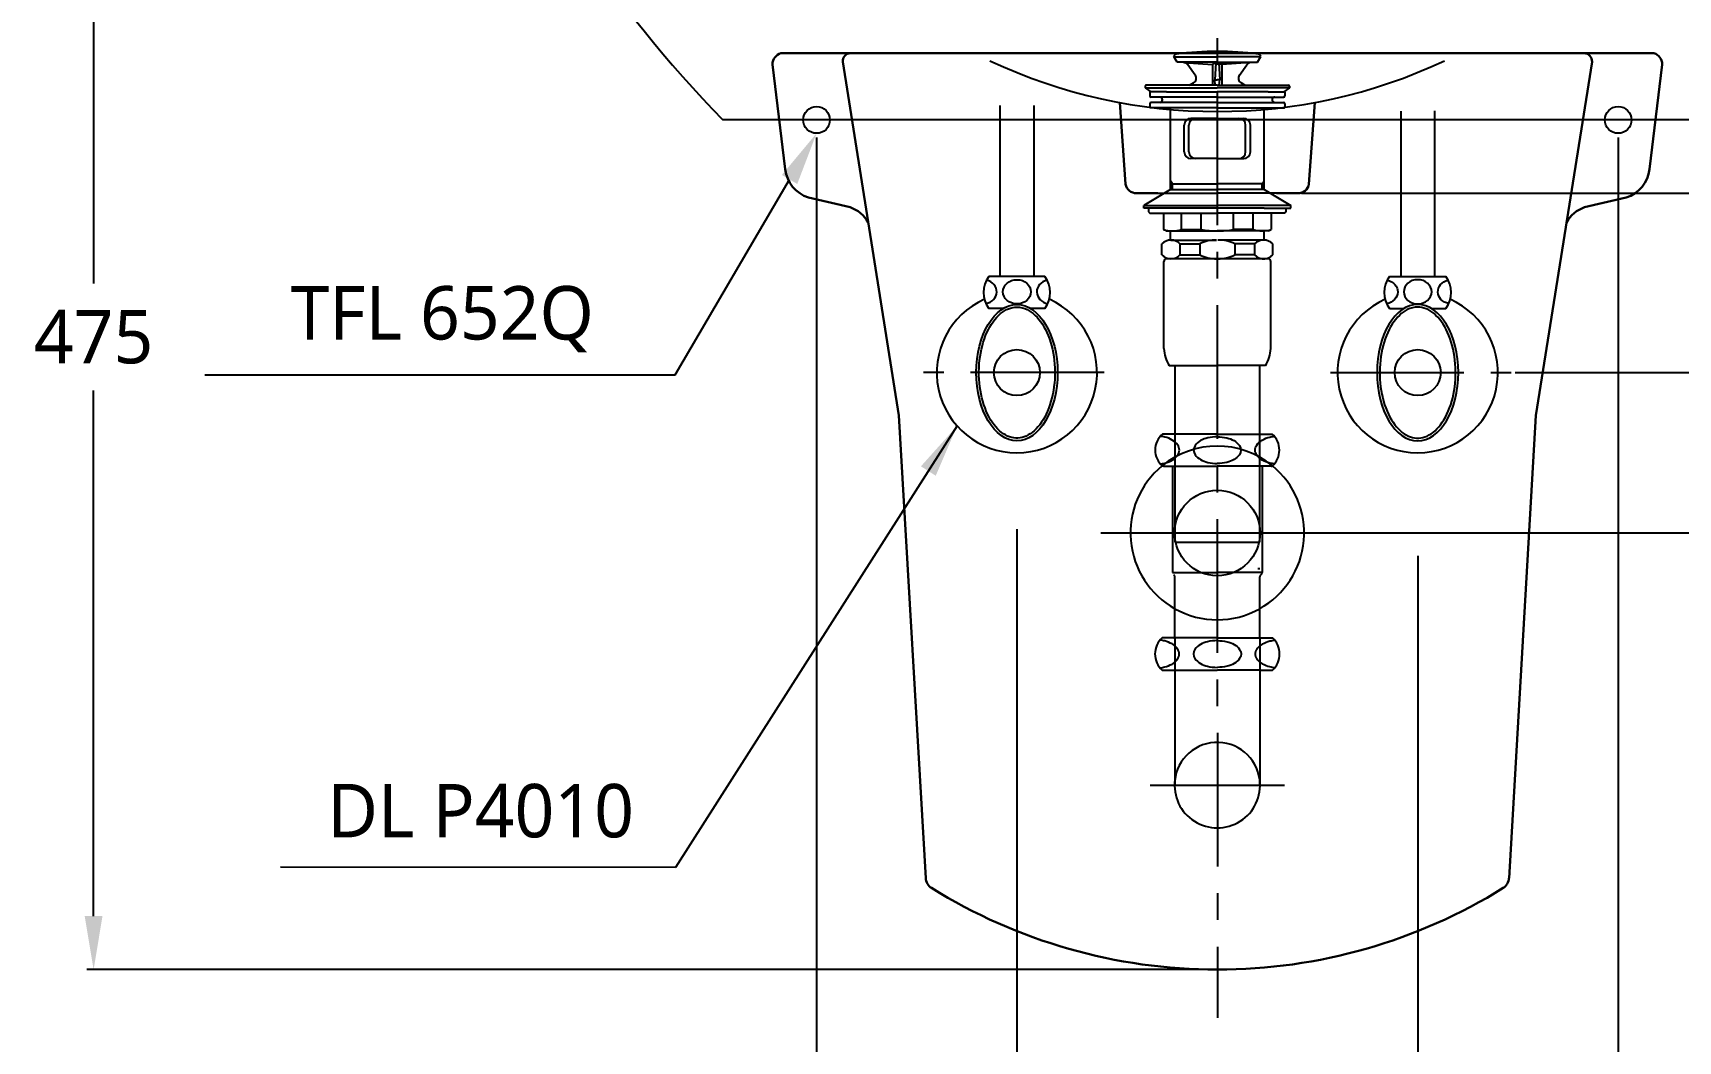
# Model space of a CAD drawing. Extents: x 3289 to 6389, y -51 to 2049.
# Drawn here: x 4046 to 4662, y 318 to 696 of the extents above; entities that cross this region are included whole.
import ezdxf

# ---------------------------------------------------------------- set-up
doc = ezdxf.new("R2010")
doc.units = 0
doc.header["$LTSCALE"] = 20
doc.header["$MEASUREMENT"] = 0
doc.linetypes.add('CENTER', pattern=[2, 1.25, -0.25, 0.25, -0.25])
doc.layers.get('0').update_dxf_attribs({"linetype": 'CONTINUOUS'})
doc.layers.get('DEFPOINTS').update_dxf_attribs({"linetype": 'CONTINUOUS'})
for name, color, linetype in [('1', 7, 'CONTINUOUS'), ('3', 3, 'CONTINUOUS'), ('4', 4, 'CONTINUOUS'), ('6', 6, 'CONTINUOUS'), ('7', 7, 'CONTINUOUS'), ('CENTER', 2, 'CENTER')]:
    doc.layers.add(name, color=color, linetype=linetype)
doc.layers.add('c', color=4, linetype='CONTINUOUS', lineweight=30)
doc.styles.get("Standard").update_dxf_attribs({"font": 'NanumGothic.ttf'})
doc.dimstyles.get("Standard").update_dxf_attribs({"dimtxt": 20, "dimasz": 20, "dimexe": 2.5, "dimexo": 1.5, "dimgap": 10, "dimtad": 1, "dimdec": 0, "dimzin": 0, "dimdsep": 46, "dimtxsty": 'Standard', "dimcen": 0, "dimclrd": 3, "dimclre": 3, "dimclrt": 2, "dimadec": 0, "dimazin": 0, "dimtfac": 1, "dimtdec": 0, "dimtmove": 0, "dimatfit": 3, "dimfxl": 1, "dimtolj": 1, "dimtzin": 0, "dimarcsym": 0})

# ---------------------------------------------------------------- blocks, each defined once
blk = doc.blocks.new('*D15')
at = {"color": 3, "lineweight": -2, "transparency": 16777216}
for p, q in [((4857.18, 818.63), (4898.65, 818.63)), ((4896.15, 798.63), (4896.15, 683.63)), ((4896.15, 528.63), (4896.15, 643.63)), ((4445.61, 508.63), (4898.65, 508.63))]:
    blk.add_line(p, q, dxfattribs=at)
at = {"color": 3, "transparency": 16777216}
for points in [[(4892.82, 798.63), (4899.49, 798.63), (4896.15, 818.63)], [(4892.82, 528.63), (4899.49, 528.63), (4896.15, 508.63)]]:
    blk.add_solid(points, dxfattribs=at)
at = {"layer": 'DEFPOINTS', "color": 0, "transparency": 16777216}
for p in [(4855.68, 818.63), (4896.15, 818.63), (4444.11, 508.63)]:
    blk.add_point(p, dxfattribs=at)
at = {"color": 2, "transparency": 16777216, "insert": (4896.15, 663.63), "char_height": 20, "attachment_point": 5}
blk.add_mtext('\\A1;310', dxfattribs=at)
blk = doc.blocks.new('*D16')
at = {"color": 3, "lineweight": -2, "transparency": 16777216}
for p, q in [((4785.59, 818.63), (4838.18, 818.63)), ((4835.68, 798.63), (4835.68, 713.63)), ((4835.68, 588.63), (4835.68, 673.63)), ((4609.02, 568.63), (4838.18, 568.63))]:
    blk.add_line(p, q, dxfattribs=at)
at = {"color": 3, "transparency": 16777216}
for points in [[(4832.35, 798.63), (4839.02, 798.63), (4835.68, 818.63)], [(4832.35, 588.63), (4839.02, 588.63), (4835.68, 568.63)]]:
    blk.add_solid(points, dxfattribs=at)
at = {"layer": 'DEFPOINTS', "color": 0, "transparency": 16777216}
for p in [(4784.09, 818.63), (4607.52, 568.63), (4835.68, 568.63)]:
    blk.add_point(p, dxfattribs=at)
at = {"color": 2, "transparency": 16777216, "insert": (4835.68, 693.63), "char_height": 20, "attachment_point": 5}
blk.add_mtext('\\A1;250', dxfattribs=at)
blk = doc.blocks.new('*D17')
at = {"layer": '1', "color": 3, "lineweight": -2, "transparency": 16777216}
for p, q in [((4414.17, 510.03), (4414.17, 205.6)), ((4564.17, 500.03), (4564.17, 205.6)), ((4434.17, 225.6), (4544.17, 225.6))]:
    blk.add_line(p, q, dxfattribs=at)
at = {"layer": '1', "color": 3, "transparency": 16777216}
for points in [[(4434.17, 228.93), (4434.17, 222.26), (4414.17, 225.6)], [(4544.17, 228.93), (4544.17, 222.26), (4564.17, 225.6)]]:
    blk.add_solid(points, dxfattribs=at)
at = {"layer": 'DEFPOINTS', "color": 0, "transparency": 16777216}
for p in [(4414.17, 510.03), (4564.17, 500.03), (4564.17, 225.6)]:
    blk.add_point(p, dxfattribs=at)
at = {"layer": '1', "color": 2, "transparency": 16777216, "insert": (4489.17, 245.6), "char_height": 20, "attachment_point": 5}
blk.add_mtext('\\A1;150', dxfattribs=at)
blk = doc.blocks.new('*D19')
at = {"color": 3, "lineweight": -2, "transparency": 16777216}
for p, q in [((4339.19, 656.67), (4339.19, 166.7)), ((4639.19, 656.67), (4639.19, 166.7)), ((4359.19, 169.2), (4619.19, 169.2))]:
    blk.add_line(p, q, dxfattribs=at)
at = {"color": 3, "transparency": 16777216}
for points in [[(4359.19, 172.53), (4359.19, 165.86), (4339.19, 169.2)], [(4619.19, 172.53), (4619.19, 165.86), (4639.19, 169.2)]]:
    blk.add_solid(points, dxfattribs=at)
at = {"layer": 'DEFPOINTS', "color": 0, "transparency": 16777216}
for p in [(4339.19, 658.17), (4639.19, 658.17), (4639.19, 169.2)]:
    blk.add_point(p, dxfattribs=at)
at = {"color": 2, "transparency": 16777216, "insert": (4489.19, 189.2), "char_height": 20, "attachment_point": 5}
blk.add_mtext('\\A1;300', dxfattribs=at)
blk = doc.blocks.new('*D22')
at = {"color": 3, "lineweight": -2, "transparency": 16777216}
for p, q in [((4733.04, 818.63), (4788.8, 818.63)), ((4786.3, 798.63), (4786.3, 747.19)), ((4786.3, 655.75), (4786.3, 707.19)), ((4520.74, 635.75), (4788.8, 635.75))]:
    blk.add_line(p, q, dxfattribs=at)
at = {"color": 3, "transparency": 16777216}
for points in [[(4782.97, 798.63), (4789.63, 798.63), (4786.3, 818.63)], [(4782.97, 655.75), (4789.63, 655.75), (4786.3, 635.75)]]:
    blk.add_solid(points, dxfattribs=at)
at = {"layer": 'DEFPOINTS', "color": 0, "transparency": 16777216}
for p in [(4731.54, 818.63), (4786.3, 818.63), (4519.24, 635.75)]:
    blk.add_point(p, dxfattribs=at)
at = {"color": 2, "transparency": 16777216, "insert": (4786.3, 727.19), "char_height": 20, "attachment_point": 5}
blk.add_mtext('\\A1;180\\P', dxfattribs=at)
blk = doc.blocks.new('*D23')
at = {"color": 3, "lineweight": -2, "transparency": 16777216}
for p, q in [((4600.59, 568.63), (4838.18, 568.63)), ((4835.68, 548.63), (4835.68, 333.63)), ((4835.68, 78.63), (4835.68, 293.63)), ((4746.16, 58.63), (4838.18, 58.63))]:
    blk.add_line(p, q, dxfattribs=at)
at = {"color": 3, "transparency": 16777216}
for points in [[(4832.35, 548.63), (4839.02, 548.63), (4835.68, 568.63)], [(4832.35, 78.63), (4839.02, 78.63), (4835.68, 58.63)]]:
    blk.add_solid(points, dxfattribs=at)
at = {"layer": 'DEFPOINTS', "color": 0, "transparency": 16777216}
for p in [(4599.09, 568.63), (4744.66, 58.63), (4835.68, 58.63)]:
    blk.add_point(p, dxfattribs=at)
at = {"color": 2, "transparency": 16777216, "insert": (4835.68, 313.63), "char_height": 20, "attachment_point": 5}
blk.add_mtext('\\A1;510', dxfattribs=at)
blk = doc.blocks.new('A$C5AAF52AF')
at = {"color": 7}
for centre in [(16.5, 317.93), (316.5, 317.93)]:
    blk.add_circle(centre, 5, dxfattribs=at)
at = {"layer": 'c', "color": 7}
for p, q in [((0, 338.74), (4.75, 299.46)), ((29.16, 342.89), (3.11, 342.89)), ((47.31, 207.33), (26.27, 339.72)), ((29.16, 342.89), (166.5, 342.89)), ((303.83, 342.89), (166.5, 342.89)), ((285.68, 207.33), (306.72, 339.72)), ((303.83, 342.89), (329.88, 342.89)), ((332.99, 338.74), (328.24, 299.46)), ((13.45, 288.89), (29.03, 285.25)), ((319.55, 288.89), (303.96, 285.25)), ((47.31, 207.33), (57.34, 34.27)), ((285.68, 207.33), (275.65, 34.27))]:
    blk.add_line(p, q, dxfattribs=at)
for centre, radius, start, end in [((4.37, 338.71), 4.37, 106.67948, 179.56385), ((29.21, 339.95), 2.94, 90.88883, 184.50138), ((303.78, 339.95), 2.94, 355.49862, 89.11117), ((328.62, 338.71), 4.37, 0.43615, 73.32052), ((17.42, 301.02), 12.77, 186.75779, 251.85245), ((315.57, 301.02), 12.77, 288.14755, 353.24221), ((25.26, 273.82), 12.04, 28.57662, 71.7071), ((307.74, 273.82), 12.04, 108.2929, 151.42338), ((62.18, 34.55), 4.84, 183.31918, 236.15089), ((270.81, 34.55), 4.84, 303.84911, 356.68082), ((166.5, 202.82), 202.82, 238.15415, 270), ((166.5, 202.82), 202.82, 270, 301.84585)]:
    blk.add_arc(centre, radius, start, end, dxfattribs=at)
blk = doc.blocks.new('*D29')
at = {"color": 3, "lineweight": -2, "transparency": 16777216}
for p, q in [((4211.19, 818.63), (4066.12, 818.63)), ((4068.62, 798.63), (4068.62, 601.94)), ((4068.62, 365.24), (4068.62, 561.94)), ((4487.69, 345.24), (4066.12, 345.24))]:
    blk.add_line(p, q, dxfattribs=at)
at = {"color": 3, "transparency": 16777216}
for points in [[(4065.28, 798.63), (4071.95, 798.63), (4068.62, 818.63)], [(4065.28, 365.24), (4071.95, 365.24), (4068.62, 345.24)]]:
    blk.add_solid(points, dxfattribs=at)
at = {"layer": 'DEFPOINTS', "color": 0, "transparency": 16777216}
for p in [(4212.69, 818.63), (4068.62, 345.24), (4489.19, 345.24)]:
    blk.add_point(p, dxfattribs=at)
at = {"color": 2, "transparency": 16777216, "insert": (4068.62, 581.94), "char_height": 20, "attachment_point": 5}
blk.add_mtext('\\A1;475', dxfattribs=at)

msp = doc.modelspace()

# ---------------------------------------------------------------- linework, layer by layer
msp.add_line((4674.16272, 663.16883), (4304.16272, 663.16883))
at = {"color": 7}
for p, q in [((4466.96496, 635.74577), (4489.15626, 635.74577)), ((4511.34757, 635.74577), (4489.15626, 635.74577)), ((4519.2378, 635.74853), (4519.23761, 635.74577))]:
    msp.add_line(p, q, dxfattribs=at)
for centre, radius, start, end in [((4636.42423, 987.67099), 464.43446, 202.37679383, 224.32310837), ((4489.15626, 866.32978), 200, 244.8300433, 295.1699567)]:
    msp.add_arc(centre, radius, start, end)
at = {"layer": '1', "color": 3}
for p, q in [((4286.31681, 567.85511), (4329.08877, 640.90941)), ((4110.19363, 567.85511), (4286.31681, 567.85511))]:
    msp.add_line(p, q, dxfattribs=at)
msp.add_solid([(4326.2122, 642.59359), (4331.96534, 639.22523), (4339.19385, 658.16883)], dxfattribs=at)
at = {"layer": '3'}
for p, q in [((4474.17038, 684.82933), (4472.93905, 686.96204)), ((4473.05559, 686.76019), (4489.17038, 686.76019)), ((4489.17038, 684.82933), (4474.17038, 684.82933)), ((4476.68565, 684.64503), (4487.42038, 683.94367)), ((4480.89571, 679.95003), (4478.17751, 683.803)), ((4489.17038, 684.82933), (4487.42038, 683.94367)), ((4487.42038, 683.94367), (4487.42038, 676.22933)), ((4488.6527, 684.56734), (4488.22038, 678.15945)), ((4505.28516, 686.76019), (4489.17038, 686.76019)), ((4489.17038, 684.82933), (4504.17038, 684.82933)), ((4489.17038, 684.82933), (4490.92038, 683.94367)), ((4489.68805, 684.56734), (4490.12038, 678.15945)), ((4501.6551, 684.64503), (4490.92038, 683.94367)), ((4490.92038, 683.94367), (4490.92038, 676.22933)), ((4497.44504, 679.95003), (4500.16324, 683.803)), ((4504.17038, 684.82933), (4505.4017, 686.96204)), ((4488.42347, 676.22933), (4488.22038, 678.18365)), ((4488.22038, 678.18365), (4489.17038, 678.18365)), ((4490.12038, 678.18365), (4489.17038, 678.18365)), ((4489.91728, 676.22933), (4490.12038, 678.18365)), ((4462.17038, 675.82933), (4462.17038, 675.22933)), ((4462.17038, 675.22933), (4489.17038, 675.22933)), ((4462.17038, 675.22933), (4464.3126, 673.72933)), ((4471.87038, 676.22933), (4462.57038, 676.22933)), ((4463.86854, 673.52933), (4463.86854, 672.22933)), ((4470.17037, 673.72933), (4464.06854, 673.72933)), ((4489.17038, 671.72933), (4464.36854, 671.72933)), ((4470.17037, 673.72933), (4489.17038, 673.72933)), ((4489.17038, 676.22933), (4471.87038, 676.22933)), ((4478.81395, 676.22933), (4480.26147, 677.06505)), ((4489.17038, 676.22933), (4506.47038, 676.22933)), ((4516.17038, 675.22933), (4489.17038, 675.22933)), ((4508.17038, 673.72933), (4489.17038, 673.72933)), ((4489.17038, 671.72933), (4513.97221, 671.72933)), ((4499.5268, 676.22933), (4498.07928, 677.06505)), ((4506.47038, 676.22933), (4515.77038, 676.22933)), ((4508.17038, 673.72933), (4514.27221, 673.72933)), ((4516.17038, 675.22933), (4514.02815, 673.72933)), ((4514.47221, 673.52933), (4514.47221, 672.22933)), ((4516.17038, 675.82933), (4516.17038, 675.22933)), ((4463.86854, 669.22933), (4463.86854, 667.92933)), ((4489.17038, 667.72933), (4464.06854, 667.72933)), ((4489.17038, 669.72933), (4464.36854, 669.72933)), ((4471.67038, 637.13492), (4471.67038, 667.72933)), ((4489.17038, 669.72933), (4513.97221, 669.72933)), ((4489.17038, 667.72933), (4514.27221, 667.72933)), ((4506.67038, 637.13492), (4506.67038, 667.72933)), ((4514.47221, 669.22933), (4514.47221, 667.92933)), ((4476.79601, 651.22933), (4476.79601, 661.22933)), ((4478.56377, 651.22933), (4478.56377, 661.22933)), ((4489.17038, 663.72933), (4479.29601, 663.72933)), ((4489.17038, 663.72933), (4499.04474, 663.72933)), ((4499.77698, 651.22933), (4499.77698, 661.22933)), ((4501.54474, 651.22933), (4501.54474, 661.22933)), ((4489.17038, 648.72933), (4479.29601, 648.72933)), ((4489.17038, 648.72933), (4499.04474, 648.72933)), ((4472.37038, 639.22933), (4471.67038, 640.44176)), ((4505.97038, 639.22933), (4506.67038, 640.44176)), ((4471.67038, 637.13492), (4461.67038, 631.13492)), ((4471.67038, 639.22933), (4489.17038, 639.22933)), ((4471.67038, 637.13492), (4489.17038, 637.13492)), ((4472.37038, 637.13492), (4472.37038, 639.22933)), ((4506.67038, 639.22933), (4489.17038, 639.22933)), ((4506.67038, 637.13492), (4489.17038, 637.13492)), ((4505.97038, 637.13492), (4505.97038, 639.22933)), ((4506.67038, 637.13492), (4516.67038, 631.13492)), ((4461.67038, 631.13492), (4489.17038, 631.13492)), ((4461.67038, 630.13492), (4461.67038, 631.13492)), ((4471.67038, 630.13492), (4461.67038, 630.13492)), ((4463.47825, 630.13492), (4463.47825, 628.83492)), ((4463.97825, 628.33492), (4468.97825, 628.33492)), ((4468.97825, 628.33492), (4489.17038, 628.33492)), ((4468.97825, 628.33492), (4468.97825, 622.21227)), ((4506.67038, 630.13492), (4471.67038, 630.13492)), ((4475.75303, 622.21227), (4475.75303, 628.33492)), ((4483.15369, 622.21227), (4483.15369, 628.33492)), ((4516.67038, 631.13492), (4489.17038, 631.13492)), ((4509.3625, 628.33492), (4489.17038, 628.33492)), ((4495.18706, 622.21227), (4495.18706, 628.33492)), ((4502.58772, 622.21227), (4502.58772, 628.33492)), ((4506.67038, 630.13492), (4516.67038, 630.13492)), ((4509.3625, 628.33492), (4509.3625, 622.21227)), ((4514.3625, 628.33492), (4509.3625, 628.33492)), ((4514.8625, 630.13492), (4514.8625, 628.83492)), ((4516.67038, 630.13492), (4516.67038, 631.13492)), ((4469.97825, 621.63492), (4468.97825, 622.21227)), ((4475.75303, 622.21227), (4483.15369, 622.21227)), ((4502.58772, 622.21227), (4495.18706, 622.21227)), ((4508.3625, 621.63492), (4509.3625, 622.21227)), ((4468.42668, 612.6727), (4468.42668, 616.78595)), ((4469.97825, 621.63492), (4471.37825, 621.63492)), ((4471.37825, 621.63492), (4489.17038, 621.63492)), ((4471.67038, 618.22368), (4471.67038, 621.63492)), ((4471.81407, 618.22933), (4488.92668, 618.22933)), ((4475.20146, 616.78595), (4482.60212, 616.78595)), ((4475.20146, 616.78595), (4475.20146, 612.6727)), ((4482.60212, 616.78595), (4482.60212, 612.6727)), ((4506.9625, 621.63492), (4489.17038, 621.63492)), ((4506.52668, 618.22933), (4489.41407, 618.22933)), ((4495.73863, 616.78595), (4495.73863, 612.6727)), ((4503.13929, 616.78595), (4495.73863, 616.78595)), ((4503.13929, 616.78595), (4503.13929, 612.6727)), ((4506.67038, 618.22368), (4506.67038, 621.63492)), ((4508.3625, 621.63492), (4506.9625, 621.63492)), ((4509.91407, 612.6727), (4509.91407, 616.78595)), ((4469.17038, 577.62698), (4469.17038, 610.22933)), ((4489.17038, 611.22933), (4470.17038, 611.22933)), ((4475.20146, 612.6727), (4482.60212, 612.6727)), ((4506.52668, 611.22933), (4489.17038, 611.22933)), ((4503.13929, 612.6727), (4495.73863, 612.6727)), ((4505.97038, 611.22933), (4506.52668, 611.22933)), ((4506.52668, 611.22933), (4506.92668, 611.22933)), ((4508.17038, 611.22933), (4506.67038, 611.22933)), ((4509.17038, 577.62698), (4509.17038, 610.22933)), ((4509.17038, 604.86509), (4509.17038, 610.22933)), ((4471.17038, 571.22933), (4489.17038, 571.22933)), ((4473.29538, 571.22933), (4473.29538, 505.22933)), ((4507.17037, 571.22933), (4489.17038, 571.22933)), ((4505.04538, 505.22933), (4505.04538, 571.22933)), ((4473.29538, 505.22933), (4505.04538, 505.22933)), ((4505.04538, 495.22933), (4504.34538, 495.22933))]:
    msp.add_line(p, q, dxfattribs=at)
for centre, radius, start, end in [((4474.02038, 686.76019), 1.1, 97.32041367, 169.42619898), ((4489.17038, 568.82933), 120, 90, 97.32041367), ((4476.54327, 682.65007), 2, 35.20232507, 86.26180949), ((4489.17038, 568.82933), 120, 82.67958633, 90), ((4501.79749, 682.65007), 2, 93.73819051, 144.79767493), ((4504.32038, 686.76019), 1.1, 10.57380102, 82.67958633), ((4479.26147, 678.7971), 2, 300, 35.20232507), ((4499.07928, 678.7971), 2, 144.79767493, 240), ((4462.57038, 675.82933), 0.4, 90, 180), ((4464.06854, 673.52933), 0.2, 90, 180), ((4464.36854, 672.22933), 0.5, 180, 270), ((4467.67038, 670.72933), 1, 270, 90), ((4510.67038, 670.72933), 1, 90, 270), ((4513.97221, 672.22933), 0.5, 270, 0), ((4514.27221, 673.52933), 0.2, 0, 90), ((4515.77038, 675.82933), 0.4, 0, 90), ((4464.36854, 669.22933), 0.5, 90, 180), ((4464.06854, 667.92933), 0.2, 180, 270), ((4513.97221, 669.22933), 0.5, 0, 90), ((4514.27221, 667.92933), 0.2, 270, 0), ((4479.29601, 661.22933), 2.5, 90, 180), ((4481.06377, 661.22933), 2.5, 90, 180), ((4497.27698, 661.22933), 2.5, 0, 90), ((4499.04474, 661.22933), 2.5, 0, 90), ((4479.29601, 651.22933), 2.5, 180, 270), ((4481.06377, 651.22933), 2.5, 180, 270), ((4497.27698, 651.22933), 2.5, 270, 0), ((4499.04474, 651.22933), 2.5, 270, 0), ((4463.97825, 628.83492), 0.5, 180, 270), ((4514.3625, 628.83492), 0.5, 270, 0), ((4472.36564, 631.81413), 10.18185, 250.56792502, 289.43207498), ((4488.97823, 651.08725), 29.45658, 258.59556617, 270.3737354), ((4489.36252, 651.08725), 29.45658, 269.6262646, 281.40443383), ((4505.97511, 631.81413), 10.18185, 250.56792502, 289.43207498), ((4471.81407, 613.52153), 4.70435, 43.94093732, 136.05906268), ((4488.70448, 604.62485), 13.60629, 89.06429532, 116.64718661), ((4489.63627, 604.62485), 13.60629, 63.35281339, 90.93570468), ((4506.52668, 613.52153), 4.70435, 43.94093732, 136.05906268), ((4471.81407, 615.93713), 4.70435, 223.94093732, 316.05906268), ((4470.17038, 610.22933), 1, 90, 180), ((4488.70448, 624.83381), 13.60629, 243.35281339, 270.93570468), ((4489.63627, 624.83381), 13.60629, 269.06429532, 296.64718661), ((4506.52668, 615.93713), 4.70435, 223.94093732, 316.05906268), ((4508.17038, 610.22933), 1, 0, 90), ((4482.15878, 578.17591), 13, 182.42004342, 212.30000816), ((4496.18197, 578.17591), 13, 327.69999184, 357.57995658)]:
    msp.add_arc(centre, radius, start, end, dxfattribs=at)
at = {"layer": '4'}
for p, q in [((4472.92028, 545.63492), (4468.62878, 545.63492)), ((4489.17028, 545.63492), (4472.92028, 545.63492)), ((4489.17028, 545.63492), (4505.42028, 545.63492)), ((4505.42028, 545.63492), (4509.71179, 545.63492)), ((4469.02028, 533.63492), (4468.62878, 533.63492)), ((4469.02028, 533.63492), (4489.17028, 533.63492)), ((4472.37028, 533.63492), (4472.37028, 493.8548)), ((4509.32028, 533.63492), (4489.17028, 533.63492)), ((4505.97028, 533.63492), (4505.97028, 493.8548)), ((4509.32028, 533.63492), (4509.71179, 533.63492)), ((4513.94532, 508.59615), (4464.39524, 508.59615)), ((4472.37028, 493.8548), (4489.17028, 493.8548)), ((4505.97028, 493.8548), (4489.17028, 493.8548)), ((4473.29528, 469.03072), (4473.29528, 492.20992)), ((4505.04528, 469.03072), (4505.04528, 492.20992)), ((4473.29528, 469.33492), (4468.55083, 469.33492)), ((4489.09233, 469.33492), (4473.29528, 469.33492)), ((4473.29528, 469.03072), (4473.29528, 414.13492)), ((4489.09233, 469.33492), (4489.17028, 469.33492)), ((4489.24823, 469.33492), (4489.17028, 469.33492)), ((4489.24823, 469.33492), (4505.04528, 469.33492)), ((4505.04528, 469.33492), (4509.78973, 469.33492)), ((4505.04528, 469.03072), (4505.04528, 414.13492)), ((4468.55083, 457.33492), (4473.29528, 457.33492)), ((4473.29528, 457.33492), (4489.09233, 457.33492)), ((4505.04528, 457.33492), (4489.24823, 457.33492)), ((4505.04528, 457.33492), (4509.78973, 457.33492)), ((4514.34375, 414.13492), (4463.99681, 414.13492))]:
    msp.add_line(p, q, dxfattribs=at)
for points in [[(4474.97545, 539.63492, 0.15521739), (4474.38496, 541.49124, 0.106747244), (4472.32326, 543.38192, 0.07304301), (4469.55339, 544.49994, 0.028511088), (4467.82464, 544.81595, 0.05952259)], [(4489.17028, 544.63492, 0.057537424), (4485.61274, 544.22418, 0.071219107), (4482.91279, 543.17045, 0.106373365), (4480.88999, 541.37386, 0.159482965)], [(4489.17028, 544.63492, -0.057537424), (4492.72783, 544.22418, -0.071219107), (4495.42778, 543.17045, -0.106373365), (4497.45058, 541.37386, -0.159482965)], [(4503.36511, 539.63492, -0.15521739), (4503.95561, 541.49124, -0.106747244), (4506.01731, 543.38192, -0.07304301), (4508.78717, 544.49994, -0.028511088), (4510.51593, 544.81595, -0.05952259)], [(4467.82464, 534.45389, 0.028511088), (4469.55339, 534.7699, 0.07304301), (4472.32326, 535.88792, 0.106747244), (4474.38496, 537.77859, 0.15521739), (4474.97545, 539.63492, 0.15521739)], [(4480.88998, 541.37385, 0.327290453), (4480.88999, 537.89598, 0.106373385), (4482.91279, 536.09939, 0.071219107), (4485.61274, 535.04566, 0.057537424), (4489.17028, 534.63492, 0.057537424)], [(4497.45058, 541.37385, -0.327290453), (4497.45058, 537.89598, -0.106373385), (4495.42778, 536.09939, -0.071219107), (4492.72783, 535.04566, -0.057537424), (4489.17028, 534.63492, -0.057537424)], [(4510.51593, 534.45389, -0.028511088), (4508.78717, 534.7699, -0.07304301), (4506.01731, 535.88792, -0.106747244), (4503.95561, 537.77859, -0.15521739), (4503.36511, 539.63492, -0.15521739)], [(4473.29528, 466.32038, 0.049056062), (4472.24531, 467.08192, 0.07304301), (4469.47544, 468.19994, 0.028511088), (4467.74669, 468.51595)], [(4489.17028, 468.33472, 0.058789896), (4485.53479, 467.92418, 0.071219107), (4482.83484, 466.87045, 0.106373365), (4480.81204, 465.07386, 0.159482965)], [(4489.17028, 468.33472, -0.058789896), (4492.80578, 467.92418, -0.071219107), (4495.50573, 466.87045, -0.106373365), (4497.52853, 465.07386, -0.159482965)], [(4505.04528, 466.32038, -0.049056062), (4506.09526, 467.08192, -0.07304301), (4508.86512, 468.19994, -0.028511088), (4510.59388, 468.51595)], [(4474.89751, 463.33492, 0.15521739), (4474.30701, 465.19124, 0.054411203), (4473.35387, 466.2678, 0.054411203)], [(4473.35563, 460.40364, 0.054320903), (4474.30701, 461.47859, 0.15521739), (4474.89751, 463.33492)], [(4480.81204, 465.07385, 0.327290453), (4480.81204, 461.59598, 0.106373385), (4482.83484, 459.79939, 0.071219107), (4485.53479, 458.74566, 0.057537424), (4489.09233, 458.33492, 0.057537424)], [(4497.52853, 465.07385, -0.327290453), (4497.52853, 461.59598, -0.106373385), (4495.50573, 459.79939, -0.071219107), (4492.80578, 458.74566, -0.057537424), (4489.24823, 458.33492, -0.057537424)], [(4503.44306, 463.33492, -0.15521739), (4504.03356, 465.19124, -0.054949864), (4504.99725, 466.27736, -0.054949864)], [(4504.9892, 460.39977, -0.054539036), (4504.03356, 461.47859, -0.15521739), (4503.44306, 463.33492)], [(4467.74669, 458.15389, 0.028511088), (4469.47544, 458.4699, 0.07304301), (4472.24531, 459.58792, 0.049056062), (4473.29528, 460.34945, 0.049056062)], [(4510.59388, 458.15389, -0.028511088), (4508.86512, 458.4699, -0.07304301), (4506.09526, 459.58792, -0.049056062), (4505.04528, 460.34945, -0.049056062)]]:
    msp.add_lwpolyline(points, format="xyb", dxfattribs=at)
msp.add_circle((4489.17028, 508.63492), 16, dxfattribs=at)
for centre, radius, start, end in [((4473.92028, 539.63492), 8, 131.40962211, 228.59037789), ((4504.42028, 539.63492), 8, 311.40962211, 48.59037789), ((4489.17028, 508.63492), 32.5, 50.55292077, 129.44707923), ((4489.17028, 508.63492), 32.5, 129.44707923, 240.76048697), ((4489.17028, 508.63492), 32.5, 299.23951303, 50.55292077), ((4472.37028, 492.20992), 0.925, 0, 58.70258778), ((4505.97028, 492.20992), 0.925, 121.29741222, 180), ((4504.97028, 493.8548), 1, 301.29741222, 0), ((4489.17028, 508.63492), 32.5, 240.76048697, 299.23951303), ((4473.84233, 463.33492), 8, 131.40962211, 228.59037789), ((4504.49823, 463.33492), 8, 311.40962211, 48.59037789), ((4489.17028, 414.25992), 16, 7.1666434, 180), ((4489.17028, 414.25992), 16, 172.8333566, 7.1666434)]:
    msp.add_arc(centre, radius, start, end, dxfattribs=at)
at = {"layer": '6'}
for p, q in [((4407.82038, 668.63492), (4407.82038, 604.63492)), ((4420.52038, 668.63492), (4420.52038, 604.63492)), ((4557.82038, 666.5198), (4557.82038, 604.63492)), ((4570.52038, 666.53876), (4570.52038, 604.63492)), ((4420.52038, 604.63492), (4403.67038, 604.63492)), ((4424.67038, 604.63492), (4420.52038, 604.63492)), ((4553.67038, 604.63492), (4557.82038, 604.63492)), ((4557.82038, 604.63492), (4574.67038, 604.63492)), ((4409.03018, 592.63492), (4403.67038, 592.63492)), ((4424.67038, 592.63492), (4419.31057, 592.63492)), ((4553.67038, 592.63492), (4559.03018, 592.63492)), ((4569.31057, 592.63492), (4574.67038, 592.63492))]:
    msp.add_line(p, q, dxfattribs=at)
for centre in [(4414.17038, 568.63492), (4564.17038, 568.63492)]:
    msp.add_circle(centre, 8.61509, dxfattribs=at)
for centre, radius, start, end in [((4411.67038, 598.63492), 10, 143.13010235, 216.86989765), ((4416.67038, 598.63492), 10, 323.13010235, 36.86989765), ((4561.67038, 598.63492), 10, 143.13010235, 216.86989765), ((4566.67038, 598.63492), 10, 323.13010235, 36.86989765), ((4414.17038, 568.63492), 30, 113.91725115, 66.08274885), ((4564.17038, 568.63492), 30, 113.91725115, 66.08274885)]:
    msp.add_arc(centre, radius, start, end, dxfattribs=at)
for centre, major_axis, start_param, end_param in [((4401.39711, 598.8625), (-5.22946, 0), 1.800504354, 4.443057795), ((4426.85305, 598.8625), (5.22946, 0), 1.82411945, 4.498970222)]:
    msp.add_ellipse(centre, major_axis=major_axis, ratio=0.866391406, start_param=start_param, end_param=end_param, dxfattribs=at)
for centre, major_axis, ratio in [((4414.17038, 598.8625), (5.22946, 0), 0.866391406), ((4414.17038, 568.63492), (0, 25.5), 0.596528766)]:
    msp.add_ellipse(centre, major_axis=major_axis, ratio=ratio, dxfattribs=at)
at = {"layer": '6', "extrusion": (0, 0, -1)}
for centre, major_axis, start_param, end_param in [((4551.4877, 598.8625), (-5.22946, 0), 1.82411945, 4.498970222), ((4576.94364, 598.8625), (5.22946, 0), 1.800504354, 4.443057795)]:
    msp.add_ellipse(centre, major_axis=major_axis, ratio=0.866391406, start_param=start_param, end_param=end_param, dxfattribs=at)
for centre, major_axis, ratio in [((4564.17038, 598.8625), (-5.22946, 0), 0.866391406), ((4564.17038, 568.63492), (0, 25.5), 0.596528766)]:
    msp.add_ellipse(centre, major_axis=major_axis, ratio=ratio, dxfattribs=at)
at = {"layer": '6'}
for points in [[(4414.17038, 593.13492), (4412.08998, 593.13492), (4409.99023, 592.32581), (4406.09401, 589.08076), (4404.32179, 586.64063), (4401.59593, 580.61192), (4400.64426, 577.03251), (4399.79386, 569.51737), (4399.89519, 565.58764), (4401.12709, 558.23022), (4402.25757, 554.80869), (4405.27, 549.21947), (4407.14787, 547.06224), (4411.15302, 544.4199), (4413.25854, 543.91832), (4417.41404, 544.52012), (4419.49579, 545.64297), (4423.24699, 549.47497), (4424.89573, 552.17908), (4427.31011, 558.60045), (4428.07489, 562.3097), (4428.53656, 569.92413), (4428.23342, 573.8234), (4426.63058, 580.96581), (4425.33101, 584.20253), (4422.06012, 589.30931), (4420.0964, 591.16807), (4416.77869, 592.82024), (4415.47317, 593.13492), (4414.17038, 593.13492)], [(4564.17038, 593.13492), (4566.25077, 593.13492), (4568.35052, 592.32581), (4572.24675, 589.08076), (4574.01896, 586.64063), (4576.74482, 580.61192), (4577.69649, 577.03251), (4578.54689, 569.51737), (4578.44556, 565.58764), (4577.21367, 558.23022), (4576.08318, 554.80869), (4573.07075, 549.21947), (4571.19288, 547.06224), (4567.18773, 544.4199), (4565.08222, 543.91832), (4560.92672, 544.52012), (4558.84497, 545.64297), (4555.09376, 549.47497), (4553.44502, 552.17908), (4551.03064, 558.60045), (4550.26586, 562.3097), (4549.80419, 569.92413), (4550.10734, 573.8234), (4551.71017, 580.96581), (4553.00974, 584.20253), (4556.28063, 589.30931), (4558.24435, 591.16807), (4561.56207, 592.82024), (4562.86758, 593.13492), (4564.17038, 593.13492)]]:
    msp.add_open_spline(points, degree=3, knots=[0, 0, 0, 0, 0.461109739, 0.461109739, 0.922219478, 0.922219478, 1.383329216, 1.383329216, 1.844438955, 1.844438955, 2.305548694, 2.305548694, 2.766658433, 2.766658433, 3.227768172, 3.227768172, 3.688877911, 3.688877911, 4.149987649, 4.149987649, 4.611097388, 4.611097388, 5.072207127, 5.072207127, 5.533316866, 5.533316866, 5.994426605, 5.994426605, 6.283185307, 6.283185307, 6.283185307, 6.283185307], dxfattribs=at)
at = {"layer": '7', "extrusion": (0, 1, 0)}
for p, q in [((4489.17038, 666.47493, -14.18423), (4489.17038, 666.47493, 445.81577)), ((4489.17038, 666.47493, 445.81577), (4489.17038, 666.47493, -14.18423)), ((4489.17038, 666.47493, -14.18423), (4489.17038, 666.47493, 445.81577)), ((4489.17038, 666.47493, 445.81577), (4489.17038, 666.47493, -14.18423)), ((4489.17038, 666.47492, -14.18423), (4489.17038, 666.47493, -14.18423)), ((4489.17038, 666.47493, -14.18423), (4489.17038, 666.47492, -14.18423)), ((4489.17038, 666.47492, -14.18423), (4489.17038, 666.47493, -14.18423)), ((4489.17038, 666.47493, -14.18423), (4489.17038, 666.47492, -14.18423)), ((4489.17038, 666.47493, 445.81577), (4489.17038, 666.47485, 445.81577)), ((4489.17038, 666.47485, 445.81577), (4489.17038, 666.47493, 445.81577)), ((4489.17038, 666.47493, 445.81577), (4489.17038, 666.47485, 445.81577)), ((4489.17038, 666.47485, 445.81577), (4489.17038, 666.47493, 445.81577)), ((4489.17038, 666.47491, 20), (4489.17038, 666.47491, 0)), ((4489.17038, 666.47491, 20), (4489.17038, 666.47491, 0)), ((4489.17038, 666.47491, 20), (4489.17038, 666.47491, 0)), ((4489.17038, 666.47491, 20), (4489.17038, 666.47491, 0)), ((4489.17038, 666.47491, 0), (4489.17038, 666.47491, -14.18423)), ((4489.17038, 666.47491, 0), (4489.17038, 666.47491, -14.18423)), ((4489.17038, 666.47491, 0), (4489.17038, 666.47491, -14.18423)), ((4489.17038, 666.47491, 0), (4489.17038, 666.47491, -14.18423)), ((4489.17038, 666.47485, 410.50779), (4489.17038, 666.47485, 445.81577)), ((4489.17038, 666.47485, 410.50779), (4489.17038, 666.47485, 445.81577))]:
    msp.add_line(p, q, dxfattribs=at)
at = {"layer": '7'}
for points, degree in [([(4489.17038, 666.47493, 0.00174), (4489.17038, 666.47493)], 1), ([(4489.17038, 666.47493, 0.00174), (4489.17038, 666.47493)], 1), ([(4489.17038, 666.47493, 0.00174), (4489.17038, 666.47493)], 1), ([(4489.17038, 666.47493, 0.00174), (4489.17038, 666.47493)], 1), ([(4489.17038, 666.47491, -14.18423), (4489.17038, 666.47491, -9.45618), (4489.17038, 666.47491, -4.7281), (4489.17038, 666.47491, 0)], 3), ([(4489.17038, 666.47491, -14.18423), (4489.17038, 666.47491, -9.45618), (4489.17038, 666.47491, -4.7281), (4489.17038, 666.47491, 0)], 3), ([(4489.17038, 666.47491, -14.18423), (4489.17038, 666.47491, -9.45618), (4489.17038, 666.47491, -4.7281), (4489.17038, 666.47491, 0)], 3), ([(4489.17038, 666.47491, -14.18423), (4489.17038, 666.47491, -9.45618), (4489.17038, 666.47491, -4.7281), (4489.17038, 666.47491, 0)], 3)]:
    msp.add_open_spline(points, degree=degree, dxfattribs=at)
for points, knots in [([(4489.17038, 666.47492, 381.33422), (4489.17038, 666.47492, 320.01361), (4489.17038, 666.47492, 258.68925), (4489.17038, 666.47492, 138.24222), (4489.17038, 666.47492, 79.11951), (4489.17038, 666.47492, 20)], [0, 0, 0, 0, 0.509143811, 0.509143811, 1, 1, 1, 1]), ([(4489.17038, 666.47492, 381.33422), (4489.17038, 666.47492, 320.01361), (4489.17038, 666.47492, 258.68925), (4489.17038, 666.47492, 138.24222), (4489.17038, 666.47492, 79.11951), (4489.17038, 666.47492, 20)], [0, 0, 0, 0, 0.509143811, 0.509143811, 1, 1, 1, 1]), ([(4489.17038, 666.47492, 381.33422), (4489.17038, 666.47492, 320.01361), (4489.17038, 666.47492, 258.68925), (4489.17038, 666.47492, 138.24222), (4489.17038, 666.47492, 79.11951), (4489.17038, 666.47492, 20)], [0, 0, 0, 0, 0.509143811, 0.509143811, 1, 1, 1, 1]), ([(4489.17038, 666.47492, 381.33422), (4489.17038, 666.47492, 320.01361), (4489.17038, 666.47492, 258.68925), (4489.17038, 666.47492, 138.24222), (4489.17038, 666.47492, 79.11951), (4489.17038, 666.47492, 20)], [0, 0, 0, 0, 0.509143811, 0.509143811, 1, 1, 1, 1]), ([(4489.17038, 666.47492, 381.33422), (4489.17038, 666.47492, 385.33847), (4489.17038, 666.47492, 389.32655), (4489.17038, 666.47491, 396.64109), (4489.17038, 666.47491, 400.03232), (4489.17038, 666.47491, 405.621), (4489.17038, 666.47491, 407.86239), (4489.17038, 666.47491, 410.85369), (4489.17038, 666.47491, 411.60554), (4489.17038, 666.47491, 411.56248)], [0, 0, 0, 0, 0.25, 0.25, 0.5, 0.5, 0.75, 0.75, 1, 1, 1, 1]), ([(4489.17038, 666.47492, 381.33422), (4489.17038, 666.47492, 385.33847), (4489.17038, 666.47492, 389.32655), (4489.17038, 666.47491, 396.64109), (4489.17038, 666.47491, 400.03232), (4489.17038, 666.47491, 405.621), (4489.17038, 666.47491, 407.86239), (4489.17038, 666.47491, 410.85369), (4489.17038, 666.47491, 411.60554), (4489.17038, 666.47491, 411.56248)], [0, 0, 0, 0, 0.25, 0.25, 0.5, 0.5, 0.75, 0.75, 1, 1, 1, 1]), ([(4489.17038, 666.47492, 381.33422), (4489.17038, 666.47492, 385.33847), (4489.17038, 666.47492, 389.32655), (4489.17038, 666.47491, 396.64109), (4489.17038, 666.47491, 400.03232), (4489.17038, 666.47491, 405.621), (4489.17038, 666.47491, 407.86239), (4489.17038, 666.47491, 410.85369), (4489.17038, 666.47491, 411.60554), (4489.17038, 666.47491, 411.56248)], [0, 0, 0, 0, 0.25, 0.25, 0.5, 0.5, 0.75, 0.75, 1, 1, 1, 1]), ([(4489.17038, 666.47492, 381.33422), (4489.17038, 666.47492, 385.33847), (4489.17038, 666.47492, 389.32655), (4489.17038, 666.47491, 396.64109), (4489.17038, 666.47491, 400.03232), (4489.17038, 666.47491, 405.621), (4489.17038, 666.47491, 407.86239), (4489.17038, 666.47491, 410.85369), (4489.17038, 666.47491, 411.60554), (4489.17038, 666.47491, 411.56248)], [0, 0, 0, 0, 0.25, 0.25, 0.5, 0.5, 0.75, 0.75, 1, 1, 1, 1]), ([(4489.17038, 666.47485, 410.50779), (4489.17038, 666.47486, 410.50773), (4489.17038, 666.47487, 410.6027), (4489.17038, 666.47489, 410.9845), (4489.17038, 666.4749, 411.24941), (4489.17038, 666.47491, 411.56248)], [0, 0, 0, 0, 0.535586593, 0.535586593, 1, 1, 1, 1]), ([(4489.17038, 666.47485, 410.50779), (4489.17038, 666.47486, 410.50773), (4489.17038, 666.47487, 410.6027), (4489.17038, 666.47489, 410.9845), (4489.17038, 666.4749, 411.24941), (4489.17038, 666.47491, 411.56248)], [0, 0, 0, 0, 0.535586593, 0.535586593, 1, 1, 1, 1]), ([(4489.17038, 666.47485, 410.50779), (4489.17038, 666.47486, 410.50773), (4489.17038, 666.47487, 410.6027), (4489.17038, 666.47489, 410.9845), (4489.17038, 666.4749, 411.24941), (4489.17038, 666.47491, 411.56248)], [0, 0, 0, 0, 0.535586593, 0.535586593, 1, 1, 1, 1]), ([(4489.17038, 666.47485, 410.50779), (4489.17038, 666.47486, 410.50773), (4489.17038, 666.47487, 410.6027), (4489.17038, 666.47489, 410.9845), (4489.17038, 666.4749, 411.24941), (4489.17038, 666.47491, 411.56248)], [0, 0, 0, 0, 0.535586593, 0.535586593, 1, 1, 1, 1])]:
    msp.add_open_spline(points, degree=3, knots=knots, dxfattribs=at)
at = {"layer": 'c', "color": 7}
for p, q in [((4452.66171, 669.6876), (4454.83654, 639.09862)), ((4525.65082, 669.6876), (4523.47599, 639.09862)), ((4458.92296, 635.74577), (4466.96496, 635.74577)), ((4519.38957, 635.74577), (4511.34757, 635.74577))]:
    msp.add_line(p, q, dxfattribs=at)
for centre, start, end in [((4458.92296, 639.91243), 191.26317696, 270), ((4519.38957, 639.91243), 270, 348.73682304)]:
    msp.add_arc(centre, 4.16667, start, end, dxfattribs=at)
at = {"layer": 'CENTER', "color": 1, "linetype": 'CENTER', "ltscale": 2}
msp.add_line((4489.1469, 833.81657), (4489.19385, 327.23462), dxfattribs=at)
at = {"layer": 'CENTER', "color": 2, "linetype": 'CENTER', "ltscale": 2}
for p, q in [((4446.79695, 568.63492), (4379.20125, 568.63492)), ((4531.49686, 568.63492), (4599.09256, 568.63492))]:
    msp.add_line(p, q, dxfattribs=at)

# ---------------------------------------------------------------- block references
msp.add_blockref('A$C5AAF52AF', (4322.69823, 345.24106))

# ---------------------------------------------------------------- texts
at = {"layer": '1', "color": 2, "char_height": 20, "attachment_point": 5}
for s, insert in [('TFL 652Q', (4199.10888, 588.62098)), ('DL P4010', (4213.46461, 404.56071))]:
    msp.add_mtext(s, dxfattribs=dict(at, insert=insert))

# ---------------------------------------------------------------- dimensions: what is measured, and where the dimension line sits
for base, p1, p2, text, picture, middle in [((4068.61793, 345.24106), (4212.69385, 818.63492), (4489.19385, 345.24106), '475', '*D29', (4068.61793, 581.93799)), ((4786.3011, 818.63492), (4519.2378, 635.74853), (4731.53813, 818.63492), '180\\P', '*D22', (4786.3011, 727.19173))]:
    dim = msp.add_linear_dim(base=base, p1=p1, p2=p2, angle=90, text=text, dimstyle='Standard', override={"dimtih": 1, "dimtoh": 1, "dimfxl": 1.25, "dimarcsym": 1})
    dim.commit()
    dim.dimension.update_dxf_attribs({"geometry": picture, "text_midpoint": middle})
for base, p1, p2, picture, middle in [((4896.15494, 818.63492), (4444.11471, 508.63492), (4855.68194, 818.63492), '*D15', (4896.15494, 663.63492)), ((4835.68194, 568.63492), (4784.08621, 818.63492), (4607.52287, 568.63492), '*D16', (4835.68194, 693.63492)), ((4835.68194, 58.63492), (4599.09256, 568.63492), (4744.65888, 58.63492), '*D23', (4835.68194, 313.63492))]:
    dim = msp.add_linear_dim(base=base, p1=p1, p2=p2, angle=90, dimstyle='Standard', override={"dimtih": 1, "dimtoh": 1, "dimfxl": 1.25, "dimarcsym": 1})
    dim.commit()
    dim.dimension.update_dxf_attribs({"geometry": picture, "text_midpoint": middle})
dim = msp.add_linear_dim(base=(4639.19385, 169.1956), p1=(4339.19385, 658.16883), p2=(4639.19385, 658.16883), dimstyle='Standard')
dim.commit()
dim.dimension.update_dxf_attribs({"geometry": '*D19', "text_midpoint": (4489.19385, 189.1956)})
at = {"layer": '1'}
dim = msp.add_linear_dim(base=(4564.17038, 225.59735), p1=(4414.17038, 510.03387), p2=(4564.17038, 500.03387), dimstyle='Standard', override={"dimtxt": 20, "dimasz": 20, "dimexe": 20, "dimexo": 0, "dimgap": 10, "dimdec": 4, "dimlfac": 1, "dimzin": 8, "dimclrd": 3, "dimclre": 3, "dimtdec": 4}, dxfattribs=at)
dim.commit()
dim.dimension.update_dxf_attribs({"geometry": '*D17', "text_midpoint": (4489.17038, 245.59735)})

# ---------------------------------------------------------------- leaders
msp.add_leader([(4391.78215, 548.66576), (4286.39737, 383.40147), (4138.57959, 383.59759)], dimstyle='Standard', override={"dimgap": 10, "dimtad": 0, "dimfxl": 1.25, "dimarcsym": 1})

doc.saveas('drawing.dxf')
